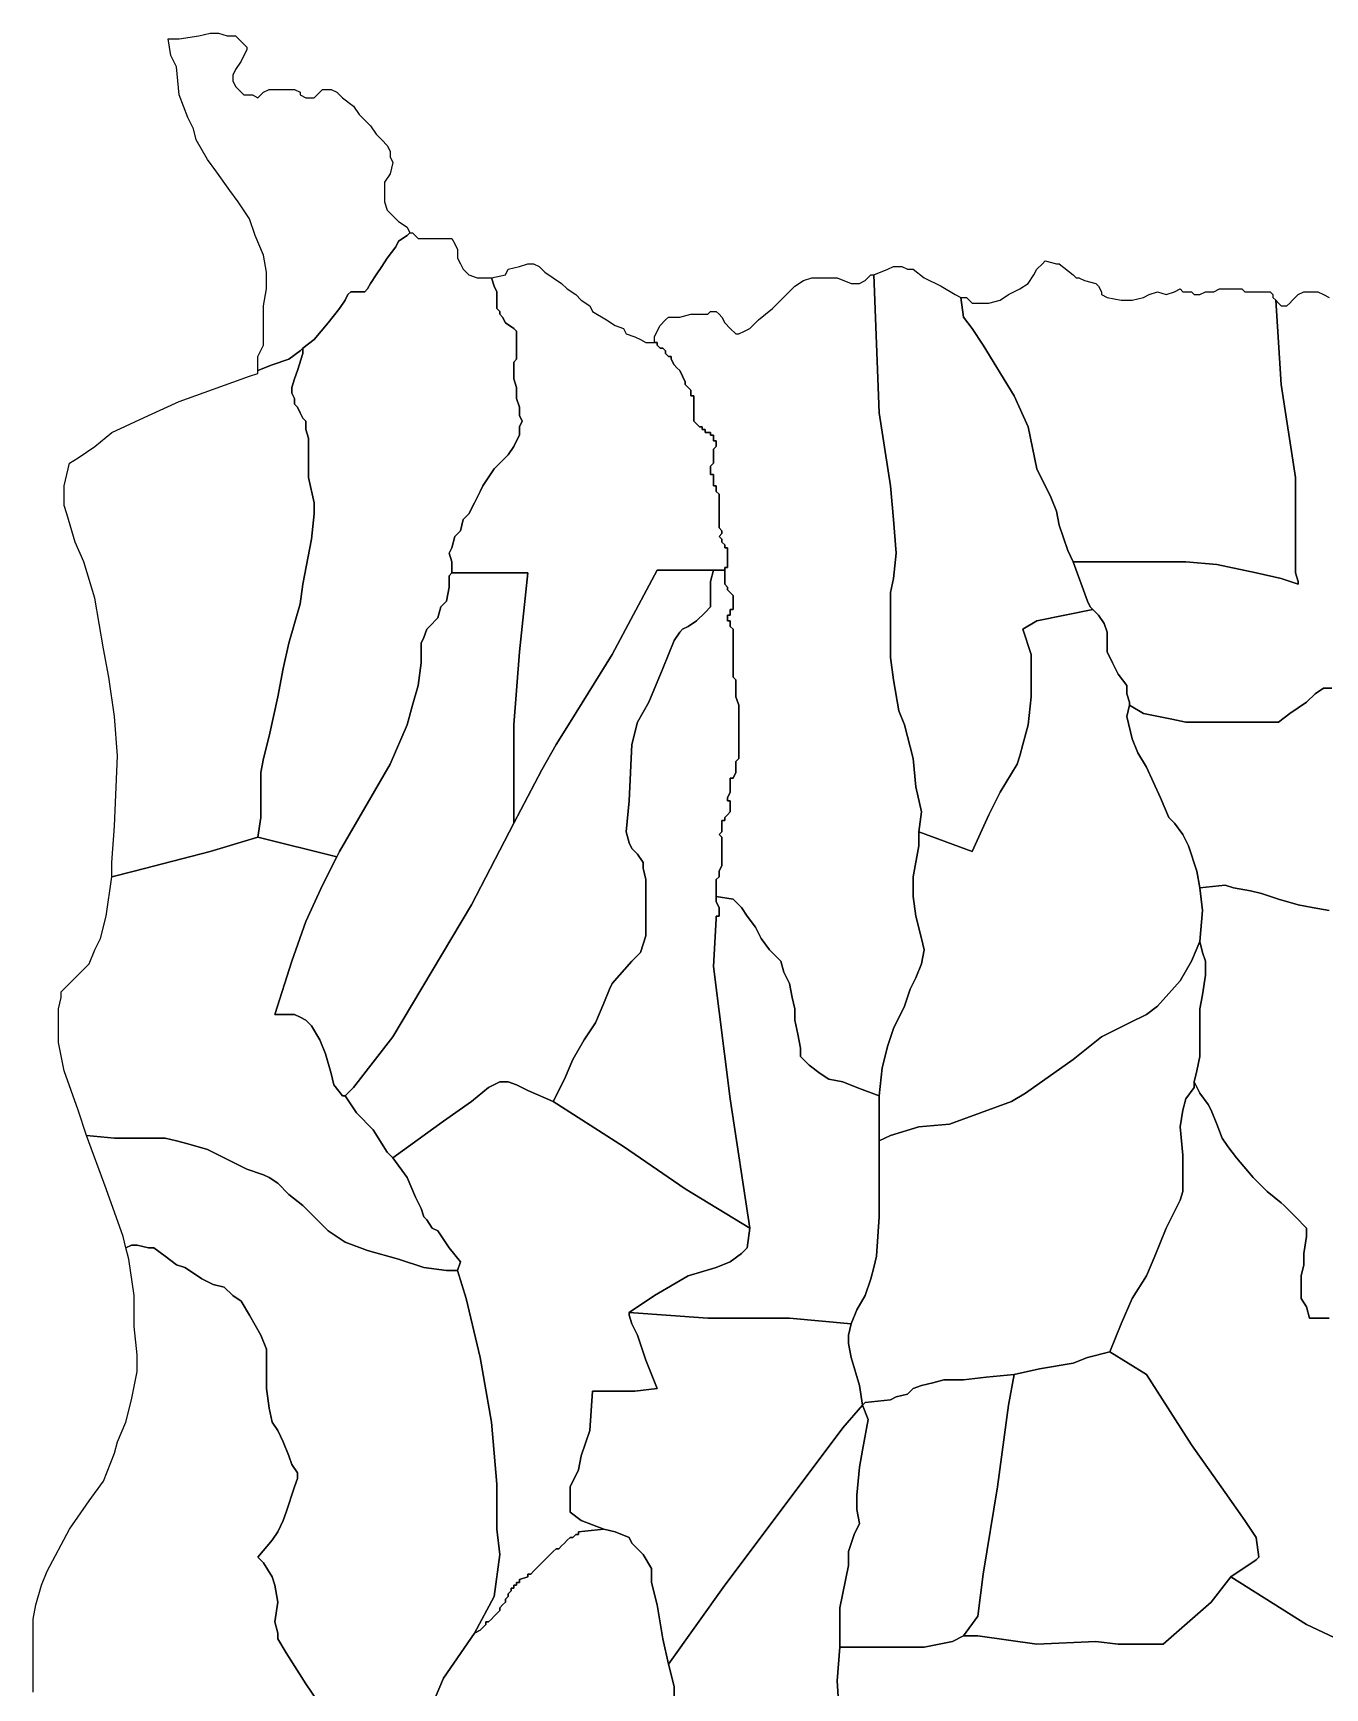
# Model space of a CAD drawing. Extents: x 44 to 244, y 26 to 170.
# Drawn here: x 107.28 to 146.18, y 120.26 to 170.09 of the extents above; entities that cross this region are included whole.
import ezdxf

# ---------------------------------------------------------------- set-up
doc = ezdxf.new("R2010")
doc.units = 0
doc.layers.add('BORO', color=7, linetype='CONTINUOUS')

msp = doc.modelspace()

# ---------------------------------------------------------------- linework, layer by layer
at = {"layer": 'BORO', "color": 2}
for points in [[(118.622695, 164.079008), (118.538025, 163.994334), (118.284018, 163.824983), (118.199348, 163.655633), (117.945337, 163.316934), (117.775997, 163.062909), (117.606657, 162.808885), (117.437316, 162.55486), (117.352646, 162.385513), (117.267976, 162.300835), (117.183306, 162.300835), (117.013965, 162.300835), (116.844625, 162.300835), (116.759955, 162.216162), (116.675288, 162.046814), (116.505948, 161.792789), (116.167267, 161.369414), (115.743916, 160.861364), (115.405235, 160.60734), (115.320565, 160.522666), (114.981888, 160.268641), (114.473867, 160.09929), (114.050516, 159.929943), (114.050516, 160.353315), (114.219856, 160.692017), (114.219856, 161.369414), (114.219856, 161.877463), (114.304526, 162.385513), (114.304526, 162.893562), (114.219856, 163.401611), (113.965845, 163.994334), (113.796505, 164.502384), (113.457824, 165.01043), (113.203817, 165.349132), (112.780466, 165.941855), (112.526456, 166.280553), (112.187775, 166.873276), (112.103105, 167.211978), (111.933764, 167.550677), (111.679754, 168.228073), (111.595087, 169.074821), (111.425747, 169.413523), (111.341076, 169.921573), (111.679754, 169.921573), (112.272445, 170.006246), (112.611126, 170.09092), (112.865136, 170.09092), (113.119147, 170.006246), (113.373154, 170.006246), (113.542494, 169.836895), (113.711835, 169.667548), (113.711835, 169.582871), (113.627165, 169.413523), (113.542494, 169.244172), (113.373154, 168.990148), (113.288487, 168.8208), (113.288487, 168.651449), (113.373154, 168.482098), (113.542494, 168.312751), (113.627165, 168.228073), (113.881175, 168.228073), (114.050516, 168.1434), (114.219856, 168.312751), (114.389196, 168.397424), (114.558537, 168.397424), (114.812547, 168.397424), (114.981888, 168.397424), (115.151225, 168.397424), (115.320565, 168.312751), (115.320565, 168.228073), (115.489905, 168.1434), (115.743916, 168.1434), (115.913256, 168.312751), (115.997927, 168.397424), (116.251937, 168.397424), (116.421277, 168.312751), (116.590618, 168.1434), (116.929295, 167.889375), (117.098636, 167.63535), (117.183306, 167.550677), (117.437316, 167.296652), (117.606657, 167.042627), (117.775997, 166.873276), (117.945337, 166.703929), (118.030008, 166.534578), (118.030008, 166.365227), (118.114678, 166.195879), (118.030008, 165.857181), (117.860667, 165.603156), (117.860667, 165.349132), (117.860667, 165.179781), (117.860667, 165.01043), (117.945337, 164.756409), (118.284018, 164.417707), (118.538025, 164.248359), (118.622695, 164.079008)], [(121.078128, 162.724211), (121.162798, 162.470186), (121.247468, 162.300835), (121.247468, 162.216162), (121.247468, 162.046814), (121.247468, 161.962137), (121.247468, 161.792789), (121.332138, 161.708112), (121.332138, 161.623438), (121.416808, 161.538765), (121.501479, 161.369414), (121.755489, 161.200063), (121.840156, 161.115389), (121.840156, 160.946042), (121.840156, 160.861364), (121.840156, 160.692017), (121.840156, 160.437992), (121.840156, 160.268641), (121.755489, 160.183968), (121.755489, 160.09929), (121.755489, 159.845266), (121.755489, 159.675918), (121.840156, 159.421893), (121.840156, 159.252543), (121.840156, 159.083195), (121.924826, 158.82917), (121.924826, 158.575146), (122.009496, 158.405795), (121.924826, 158.236447), (121.924826, 157.982423), (121.840156, 157.813072), (121.755489, 157.643721), (121.586149, 157.389696), (121.416808, 157.220348), (121.247468, 157.050998), (121.162798, 156.966324), (120.824117, 156.458274), (120.739447, 156.288923), (120.570106, 155.950225), (120.400766, 155.611527), (120.231426, 155.442176), (120.146755, 155.103477), (119.977419, 154.934126), (119.892748, 154.595428), (119.808078, 154.426077), (119.892748, 154.172056), (119.892748, 153.833354), (119.808078, 153.74868), (119.808078, 153.409982), (119.723408, 152.986606), (119.554068, 152.817259), (119.469397, 152.478557), (119.215387, 152.224532), (119.130717, 152.139858), (119.046046, 151.885833), (118.961376, 151.716482), (118.961376, 151.377784), (118.961376, 151.123759), (118.876706, 150.446363), (118.707366, 149.853639), (118.538025, 149.260913), (118.030008, 148.075467), (116.505948, 145.450546), (116.421277, 145.281198), (114.050516, 145.873922), (114.135186, 146.466645), (114.135186, 147.144045), (114.135186, 147.821442), (114.219856, 148.244818), (114.389196, 148.922214), (114.643207, 150.107664), (114.812547, 150.954412), (114.981888, 151.716482), (115.320565, 152.901932), (115.405235, 153.494655), (115.659246, 154.849453), (115.743916, 155.611527), (115.743916, 155.950225), (115.574576, 156.712299), (115.574576, 156.966324), (115.574576, 157.220349), (115.574576, 157.559047), (115.574576, 157.897745), (115.489905, 158.15177), (115.489905, 158.405795), (115.405235, 158.490468), (115.320565, 158.659819), (115.235895, 158.82917), (115.151225, 158.913844), (115.151225, 159.083195), (115.066554, 159.252543), (115.066554, 159.421894), (115.151225, 159.675918), (115.235895, 159.929943), (115.405235, 160.437992), (115.405235, 160.60734), (115.743916, 160.861364), (116.167267, 161.369414), (116.505948, 161.792789), (116.675288, 162.046814), (116.759955, 162.216162), (116.844625, 162.300835), (117.013965, 162.300835), (117.183306, 162.300835), (117.267976, 162.300835), (117.352646, 162.385513), (117.437316, 162.55486), (117.606657, 162.808885), (117.775997, 163.062909), (117.945337, 163.316934), (118.199348, 163.655633), (118.284018, 163.824984), (118.538025, 163.994334), (118.622695, 164.079008), (118.707366, 164.079008), (118.876706, 163.909657), (119.130717, 163.909657), (119.300057, 163.909657), (119.554068, 163.909657), (119.638738, 163.909657), (119.892748, 163.909657), (119.977419, 163.74031), (120.062089, 163.570959), (120.062089, 163.316934), (120.146755, 163.147587), (120.231426, 162.978236), (120.400766, 162.808885), (120.654777, 162.724211), (120.908787, 162.724211), (121.078128, 162.724211)], [(125.988988, 160.776691), (126.073658, 160.776691), (126.073658, 160.692017), (126.158329, 160.60734), (126.242999, 160.60734), (126.327669, 160.522666), (126.327669, 160.437992), (126.412339, 160.353315), (126.497009, 160.353315), (126.497009, 160.268641), (126.58168, 160.09929), (126.66635, 160.014617), (126.75102, 159.929943), (126.83569, 159.760592), (126.92036, 159.591244), (126.92036, 159.506567), (127.005027, 159.421893), (127.089697, 159.33722), (127.089697, 159.252543), (127.089697, 159.167869), (127.174367, 159.167869), (127.174367, 159.083195), (127.174367, 158.998518), (127.174367, 158.913844), (127.174367, 158.82917), (127.174367, 158.744493), (127.174367, 158.659819), (127.174367, 158.575146), (127.174367, 158.490468), (127.174367, 158.405795), (127.259038, 158.321121), (127.343708, 158.236447), (127.428378, 158.236447), (127.428378, 158.15177), (127.513048, 158.15177), (127.513048, 158.067096), (127.597718, 158.067096), (127.682389, 158.067096), (127.682389, 157.982423), (127.767059, 157.982423), (127.767059, 157.897745), (127.767059, 157.813072), (127.851729, 157.813072), (127.851729, 157.728398), (127.851729, 157.643721), (127.767059, 157.559047), (127.767059, 157.389696), (127.767059, 157.305022), (127.767059, 157.220348), (127.767059, 157.135671), (127.682389, 157.050998), (127.682389, 156.966324), (127.682389, 156.88165), (127.682389, 156.796973), (127.767059, 156.796973), (127.767059, 156.712299), (127.767059, 156.627625), (127.767059, 156.542948), (127.767059, 156.458274), (127.851729, 156.458274), (127.851729, 156.373601), (127.851729, 156.288923), (127.936399, 156.20425), (127.936399, 156.119576), (127.936399, 156.034899), (127.936399, 155.950225), (127.936399, 155.865551), (127.936399, 155.611527), (127.936399, 155.526853), (127.936399, 155.442176), (127.936399, 155.188151), (128.021069, 155.103477), (128.021069, 155.018803), (127.936399, 154.934126), (128.021069, 154.849453), (128.021069, 154.764779), (128.10574, 154.680102), (128.10574, 154.595428), (128.19041, 154.595428), (128.19041, 154.510754), (128.19041, 154.426077), (128.19041, 154.341403), (128.19041, 154.256729), (128.19041, 154.172056), (128.19041, 154.087378), (128.19041, 154.002705), (128.10574, 154.002705), (128.10574, 153.918031), (127.767059, 153.918031), (126.073658, 153.918031), (124.718939, 151.377784), (123.448889, 149.34559), (123.025539, 148.66819), (122.602188, 147.906116), (121.755489, 146.297297), (121.755489, 147.736768), (121.755489, 149.260913), (121.924826, 151.462461), (122.178837, 153.833354), (122.009496, 153.833354), (119.892748, 153.833354), (119.892748, 154.172056), (119.808078, 154.426077), (119.892748, 154.595428), (119.977419, 154.934126), (120.146755, 155.103477), (120.231426, 155.442176), (120.400766, 155.611527), (120.570106, 155.950225), (120.739447, 156.288923), (120.824117, 156.458274), (121.162798, 156.966324), (121.247468, 157.050998), (121.416808, 157.220348), (121.586149, 157.389696), (121.755489, 157.643721), (121.840156, 157.813072), (121.924826, 157.982423), (121.924826, 158.236447), (122.009496, 158.405795), (121.924826, 158.575146), (121.924826, 158.82917), (121.840156, 159.083195), (121.840156, 159.252543), (121.840156, 159.421893), (121.755489, 159.675918), (121.755489, 159.845266), (121.755489, 160.09929), (121.755489, 160.183968), (121.840156, 160.268641), (121.840156, 160.437992), (121.840156, 160.692017), (121.840156, 160.861364), (121.840156, 160.946042), (121.840156, 161.115389), (121.755489, 161.200063), (121.501479, 161.369414), (121.416808, 161.538765), (121.332138, 161.623438), (121.332138, 161.708112), (121.247468, 161.792789), (121.247468, 161.962137), (121.247468, 162.046814), (121.247468, 162.216162), (121.247468, 162.300835), (121.162798, 162.470186), (121.078128, 162.724211), (121.501479, 162.808885), (121.586149, 162.978236), (121.924826, 163.062909), (122.178837, 163.147587), (122.348177, 163.147587), (122.517517, 163.062909), (122.686858, 162.893562), (122.940868, 162.724211), (123.194879, 162.55486), (123.364219, 162.385513), (123.618226, 162.216162), (123.787567, 162.046814), (124.041577, 161.877463), (124.126248, 161.708112), (124.549598, 161.454088), (124.803609, 161.28474), (125.05762, 161.200063), (125.14229, 161.030715), (125.396297, 160.946042), (125.565637, 160.861364), (125.734978, 160.776691), (125.819648, 160.776691), (125.988988, 160.776691)], [(135.218022, 162.131488), (135.302692, 161.538765), (135.556699, 161.200063), (135.89538, 160.692017), (136.826752, 159.167869), (137.250099, 158.236447), (137.50411, 156.966324), (137.927461, 156.119576), (138.096801, 155.6962), (138.181472, 155.272828), (138.435482, 154.510754), (138.604823, 154.172056), (139.02817, 152.986606), (139.11284, 152.817259), (139.19751, 152.732581), (137.50411, 152.393883), (137.080763, 152.139858), (137.33477, 151.377784), (137.33477, 151.208437), (137.33477, 150.107664), (137.250099, 149.260913), (137.080763, 148.66819), (136.996092, 148.329491), (136.911422, 148.075467), (136.403401, 147.228719), (136.06472, 146.551318), (135.556699, 145.450546), (133.947969, 146.043273), (134.032639, 146.635996), (133.863299, 147.39807), (133.778629, 148.244818), (133.524621, 149.260913), (133.355281, 149.684288), (133.185941, 150.61571), (133.10127, 151.29311), (133.10127, 152.055184), (133.10127, 152.732581), (133.10127, 153.240631), (133.185941, 153.664006), (133.270611, 154.426077), (133.185941, 155.442176), (133.10127, 156.458274), (132.76259, 158.659819), (132.593249, 162.808885), (133.0166, 162.978236), (133.185941, 163.062909), (133.439951, 163.062909), (133.609292, 162.978236), (133.778629, 162.978236), (134.117309, 162.724211), (134.62533, 162.470186), (135.048681, 162.216162), (135.218022, 162.131488)], [(144.701062, 162.046814), (144.870403, 159.506567), (145.293754, 156.712299), (145.293754, 155.442176), (145.293754, 153.833354), (145.378424, 153.579329), (145.378424, 153.494655), (144.870403, 153.664006), (144.108371, 153.833354), (142.922992, 154.087378), (141.991623, 154.172056), (141.060251, 154.172056), (139.705532, 154.172056), (138.604823, 154.172056), (138.435482, 154.510754), (138.181472, 155.272828), (138.096801, 155.6962), (137.927461, 156.119576), (137.50411, 156.966324), (137.250099, 158.236447), (136.826752, 159.167869), (135.89538, 160.692017), (135.556699, 161.200063), (135.302692, 161.538765), (135.218022, 162.131488), (135.387362, 162.131488), (135.556699, 161.962137), (135.81071, 161.962137), (136.06472, 161.962137), (136.403401, 162.046814), (136.657412, 162.216162), (136.996092, 162.385513), (137.250099, 162.55486), (137.41944, 162.808885), (137.50411, 162.978236), (137.67345, 163.147587), (137.758121, 163.23226), (138.096801, 163.147587), (138.181472, 163.147587), (138.604823, 162.808885), (138.689493, 162.724211), (138.774163, 162.724211), (138.9435, 162.639537), (139.282181, 162.55486), (139.366851, 162.470186), (139.451521, 162.300835), (139.451521, 162.216162), (139.620861, 162.131488), (140.044212, 162.046814), (140.382893, 162.046814), (140.72157, 162.131488), (140.890911, 162.216162), (141.144921, 162.300835), (141.398932, 162.216162), (141.652942, 162.300835), (141.822283, 162.385513), (141.906953, 162.300835), (142.076293, 162.300835), (142.160964, 162.300835), (142.245634, 162.216162), (142.330301, 162.216162), (142.414971, 162.216162), (142.584311, 162.300835), (142.753651, 162.300835), (142.838322, 162.300835), (143.007662, 162.385513), (143.177002, 162.385513), (143.261673, 162.385513), (143.346343, 162.385513), (143.515683, 162.385513), (143.685024, 162.385513), (143.769694, 162.300835), (143.939034, 162.300835), (144.023701, 162.300835), (144.193041, 162.300835), (144.277711, 162.300835), (144.531722, 162.300835), (144.616392, 162.216162), (144.616392, 162.131488), (144.701062, 162.046814)], [(133.947969, 146.043273), (133.947969, 145.619897), (133.778629, 144.688475), (133.778629, 144.095749), (133.863299, 143.503026), (134.032639, 142.825629), (134.117309, 142.486927), (134.032639, 142.063555), (133.863299, 141.640179), (133.693962, 141.301481), (133.524621, 140.793431), (133.185941, 140.116034), (133.0166, 139.607985), (132.84726, 138.930585), (132.76259, 138.083837), (132.085228, 138.337862), (131.661881, 138.507212), (131.23853, 138.591886), (130.984519, 138.761237), (130.645838, 139.015262), (130.391828, 139.269287), (130.391828, 139.523311), (130.307161, 139.946683), (130.222491, 140.370059), (130.222491, 140.708757), (130.137821, 141.047456), (130.053151, 141.470832), (129.88381, 141.80953), (129.79914, 142.148228), (129.460459, 142.486927), (129.206449, 142.825629), (129.037108, 143.164327), (128.783098, 143.503026), (128.613761, 143.75705), (128.35975, 144.011075), (127.851729, 144.095749), (127.851729, 144.2651), (127.851729, 144.349773), (127.851729, 144.434451), (127.851729, 144.519124), (127.851729, 144.603798), (127.936399, 144.688475), (127.936399, 144.773149), (127.936399, 144.857823), (128.021069, 145.027174), (128.021069, 145.111847), (128.021069, 145.196521), (128.021069, 145.365872), (128.021069, 145.450546), (128.021069, 145.704571), (128.021069, 145.873922), (127.936399, 145.958595), (128.021069, 146.043273), (128.021069, 146.127946), (128.021069, 146.21262), (128.021069, 146.297297), (128.021069, 146.381971), (128.10574, 146.381971), (128.10574, 146.466645), (128.19041, 146.551318), (128.27508, 146.635996), (128.27508, 146.720669), (128.27508, 146.805343), (128.27508, 146.974694), (128.19041, 146.974694), (128.19041, 147.059368), (128.27508, 147.228719), (128.27508, 147.313392), (128.27508, 147.39807), (128.27508, 147.482743), (128.27508, 147.567417), (128.27508, 147.652094), (128.35975, 147.652094), (128.44442, 147.821442), (128.44442, 147.906116), (128.44442, 147.990793), (128.44442, 148.16014), (128.529091, 148.244818), (128.529091, 148.329491), (128.529091, 148.414165), (128.529091, 148.583516), (128.529091, 148.66819), (128.529091, 148.837541), (128.529091, 148.922214), (128.529091, 149.006892), (128.529091, 149.176239), (128.529091, 149.260913), (128.529091, 149.430264), (128.529091, 149.514937), (128.529091, 149.684288), (128.529091, 149.853639), (128.44442, 150.107664), (128.44442, 150.192338), (128.44442, 150.531036), (128.44442, 150.61571), (128.35975, 150.700387), (128.35975, 150.869735), (128.35975, 151.29311), (128.35975, 151.377784), (128.35975, 151.716482), (128.35975, 151.885833), (128.35975, 152.055184), (128.35975, 152.139858), (128.27508, 152.224532), (128.27508, 152.309209), (128.27508, 152.393883), (128.19041, 152.393883), (128.19041, 152.478557), (128.19041, 152.563234), (128.27508, 152.563234), (128.27508, 152.647908), (128.27508, 152.732581), (128.35975, 152.732581), (128.35975, 152.817259), (128.35975, 152.901932), (128.35975, 152.986606), (128.35975, 153.07128), (128.35975, 153.155957), (128.27508, 153.240631), (128.19041, 153.325304), (128.19041, 153.409982), (128.10574, 153.494655), (128.10574, 153.579329), (128.10574, 153.664006), (128.10574, 153.74868), (128.10574, 153.833354), (128.10574, 153.918031), (128.10574, 154.002705), (128.19041, 154.002705), (128.19041, 154.087378), (128.19041, 154.172056), (128.19041, 154.256729), (128.19041, 154.341403), (128.19041, 154.426077), (128.19041, 154.510754), (128.19041, 154.595428), (128.10574, 154.595428), (128.10574, 154.680102), (128.021069, 154.764779), (128.021069, 154.849453), (127.936399, 154.934126), (128.021069, 155.018804), (128.021069, 155.103477), (127.936399, 155.188151), (127.936399, 155.442176), (127.936399, 155.526853), (127.936399, 155.611527), (127.936399, 155.865551), (127.936399, 155.950225), (127.936399, 156.034899), (127.936399, 156.119576), (127.936399, 156.20425), (127.851729, 156.288923), (127.851729, 156.373601), (127.851729, 156.458274), (127.767059, 156.458274), (127.767059, 156.542948), (127.767059, 156.627625), (127.767059, 156.712299), (127.767059, 156.796973), (127.682389, 156.796973), (127.682389, 156.88165), (127.682389, 156.966324), (127.682389, 157.050998), (127.767059, 157.135671), (127.767059, 157.220349), (127.767059, 157.305022), (127.767059, 157.389696), (127.767059, 157.559047), (127.851729, 157.643721), (127.851729, 157.728398), (127.851729, 157.813072), (127.767059, 157.813072), (127.767059, 157.897745), (127.767059, 157.982423), (127.682389, 157.982423), (127.682389, 158.067096), (127.597718, 158.067096), (127.513048, 158.067096), (127.513048, 158.15177), (127.428378, 158.15177), (127.428378, 158.236447), (127.343708, 158.236447), (127.259038, 158.321121), (127.174367, 158.405795), (127.174367, 158.490468), (127.174367, 158.575146), (127.174367, 158.659819), (127.174367, 158.744493), (127.174367, 158.82917), (127.174367, 158.913844), (127.174367, 158.998518), (127.174367, 159.083195), (127.174367, 159.167869), (127.089697, 159.167869), (127.089697, 159.252543), (127.089697, 159.33722), (127.005027, 159.421894), (126.92036, 159.506567), (126.92036, 159.591244), (126.83569, 159.760592), (126.75102, 159.929943), (126.66635, 160.014617), (126.58168, 160.09929), (126.497009, 160.268641), (126.497009, 160.353315), (126.412339, 160.353315), (126.327669, 160.437992), (126.327669, 160.522666), (126.242999, 160.60734), (126.158329, 160.60734), (126.073658, 160.692017), (126.073658, 160.776691), (125.988988, 160.776691), (125.988988, 160.946042), (126.073658, 161.115389), (126.158329, 161.28474), (126.327669, 161.454088), (126.412339, 161.538765), (126.75102, 161.538765), (127.089697, 161.623439), (127.343708, 161.623439), (127.597718, 161.623439), (127.682389, 161.708112), (127.851729, 161.708112), (127.936399, 161.623439), (128.021069, 161.538765), (128.10574, 161.369414), (128.27508, 161.200063), (128.44442, 161.030715), (128.529091, 161.030715), (128.698427, 161.115389), (128.867768, 161.200063), (129.121778, 161.454088), (129.545129, 161.792789), (130.222491, 162.470186), (130.476498, 162.639537), (130.730509, 162.724211), (130.984519, 162.724211), (131.15386, 162.724211), (131.3232, 162.724211), (131.49254, 162.724211), (131.915891, 162.55486), (132.000562, 162.55486), (132.169898, 162.55486), (132.339239, 162.639537), (132.508579, 162.808885), (132.593249, 162.808885), (132.76259, 158.659819), (133.101271, 156.458274), (133.185941, 155.442176), (133.270611, 154.426077), (133.185941, 153.664006), (133.101271, 153.240631), (133.101271, 152.732581), (133.101271, 152.055184), (133.101271, 151.29311), (133.185941, 150.61571), (133.355281, 149.684288), (133.524621, 149.260913), (133.778629, 148.244818), (133.863299, 147.39807), (134.032639, 146.635996), (133.947969, 146.043273)], [(146.394463, 150.361689), (146.140452, 150.361689), (145.886442, 150.192338), (145.632435, 149.938313), (145.378424, 149.768962), (145.124413, 149.599615), (144.785733, 149.34559), (144.362382, 149.34559), (143.854364, 149.34559), (143.261673, 149.34559), (142.499641, 149.34559), (141.991623, 149.34559), (141.568272, 149.430264), (140.72157, 149.599615), (140.298223, 149.853639), (140.298223, 149.938313), (140.213553, 150.192338), (140.213553, 150.446363), (139.959542, 150.785061), (139.790202, 151.123759), (139.620861, 151.462461), (139.620861, 151.80116), (139.620861, 152.055184), (139.536191, 152.309209), (139.366851, 152.563234), (139.19751, 152.732581), (139.11284, 152.817258), (139.02817, 152.986606), (138.604823, 154.172056), (139.705532, 154.172056), (141.060251, 154.172056), (141.991623, 154.172056), (142.922992, 154.087378), (144.108371, 153.833354), (144.870403, 153.664006), (145.378424, 153.494655), (145.378424, 153.579329), (145.293754, 153.833354), (145.293754, 155.442176), (145.293754, 156.712299), (144.870403, 159.506567), (144.701062, 162.046814), (144.785733, 161.962137), (144.870403, 161.877463), (145.039743, 161.877463), (145.124413, 161.962137), (145.209084, 162.046814), (145.378424, 162.216162), (145.547764, 162.300835), (145.632435, 162.300835), (145.801771, 162.300835), (145.971112, 162.300835), (146.140452, 162.216162), (146.309793, 162.131488)], [(114.050516, 145.873922), (112.611126, 145.450546), (110.325034, 144.857823), (109.647676, 144.688475), (109.647676, 145.111847), (109.732346, 146.21262), (109.817016, 148.329491), (109.732346, 149.514937), (109.563006, 150.700387), (109.393665, 151.547135), (109.139655, 153.07128), (108.800974, 154.172056), (108.546963, 154.764779), (108.292953, 155.611527), (108.208283, 155.865551), (108.208283, 156.458274), (108.292953, 156.796973), (108.377623, 157.135671), (108.631634, 157.305022), (109.139655, 157.643721), (109.647676, 158.067096), (110.748385, 158.575146), (111.679754, 158.998518), (113.796505, 159.760592), (114.050516, 159.845266), (114.050516, 159.929943), (114.473867, 160.09929), (114.981888, 160.268641), (115.320565, 160.522666), (115.405235, 160.60734), (115.405235, 160.437992), (115.235895, 159.929943), (115.151225, 159.675918), (115.066554, 159.421893), (115.066554, 159.252543), (115.151225, 159.083195), (115.151225, 158.913844), (115.235895, 158.82917), (115.320565, 158.659819), (115.405235, 158.490468), (115.489905, 158.405795), (115.489905, 158.15177), (115.574576, 157.897745), (115.574576, 157.559047), (115.574576, 157.220348), (115.574576, 156.966324), (115.574576, 156.712299), (115.743916, 155.950225), (115.743916, 155.611527), (115.659246, 154.849453), (115.405235, 153.494655), (115.320565, 152.901932), (114.981888, 151.716482), (114.812547, 150.954412), (114.643207, 150.107664), (114.389196, 148.922214), (114.219856, 148.244818), (114.135186, 147.821442), (114.135186, 147.144045), (114.135186, 146.466645), (114.050516, 145.873922)], [(121.755489, 146.297297), (120.485436, 143.841724), (118.114678, 139.86201), (116.929295, 138.337862), (116.675288, 138.083837), (116.590618, 138.083837), (116.336607, 138.422539), (116.251937, 138.761237), (116.082597, 139.35396), (115.913256, 139.777336), (115.659246, 140.200708), (115.489905, 140.370059), (115.320565, 140.454733), (115.151225, 140.539407), (114.558537, 140.539407), (115.066554, 142.148228), (115.489905, 143.333678), (115.997926, 144.434451), (116.421277, 145.281198), (116.505948, 145.450546), (118.030008, 148.075467), (118.538025, 149.260913), (118.707366, 149.853639), (118.876706, 150.446363), (118.961376, 151.123759), (118.961376, 151.377784), (118.961376, 151.716482), (119.046046, 151.885833), (119.130717, 152.139858), (119.215387, 152.224532), (119.469397, 152.478557), (119.554068, 152.817259), (119.723408, 152.986606), (119.808078, 153.409982), (119.808078, 153.74868), (119.892748, 153.833354), (122.009496, 153.833354), (122.178837, 153.833354), (121.924826, 151.462461), (121.755489, 149.260913), (121.755489, 147.736768), (121.755489, 146.297297)], [(127.767059, 153.918031), (127.682389, 153.579329), (127.682389, 153.325304), (127.682389, 153.07128), (127.682389, 152.901932), (127.682389, 152.817258), (127.513048, 152.647908), (127.259038, 152.393883), (127.005027, 152.224532), (126.83569, 152.139858), (126.75102, 152.055184), (126.58168, 151.80116), (126.242999, 150.954412), (125.819648, 149.938313), (125.480967, 149.34559), (125.311627, 148.66819), (125.22696, 146.974694), (125.14229, 146.043273), (125.22696, 145.704571), (125.311627, 145.535223), (125.480967, 145.365872), (125.650307, 145.111847), (125.650307, 144.9425), (125.734978, 144.603798), (125.734978, 143.841724), (125.734978, 142.910302), (125.650307, 142.656278), (125.565637, 142.402253), (125.311627, 142.148228), (124.718939, 141.470832), (124.634269, 141.301481), (124.464928, 140.878108), (124.210918, 140.285382), (123.872237, 139.777336), (123.533556, 139.184609), (123.279549, 138.591886), (122.940868, 137.914489), (122.178837, 138.253188), (121.840156, 138.422539), (121.586149, 138.507212), (121.332138, 138.507212), (120.993457, 138.337861), (120.485436, 137.914489), (119.638738, 137.321763), (118.114678, 136.22099), (117.945337, 136.390341), (117.521986, 137.067742), (117.013965, 137.575787), (116.675288, 138.083837), (116.929295, 138.337861), (118.114678, 139.86201), (120.485436, 143.841724), (121.755489, 146.297297), (122.602188, 147.906116), (123.025539, 148.66819), (123.448889, 149.34559), (124.718939, 151.377784), (126.073658, 153.918031), (127.767059, 153.918031)], [(128.10574, 153.918031), (128.10574, 153.833354), (128.10574, 153.74868), (128.10574, 153.664006), (128.10574, 153.579329), (128.10574, 153.494655), (128.19041, 153.409982), (128.19041, 153.325304), (128.27508, 153.240631), (128.35975, 153.155957), (128.35975, 153.07128), (128.35975, 152.986606), (128.35975, 152.901932), (128.35975, 152.817258), (128.35975, 152.732581), (128.27508, 152.732581), (128.27508, 152.647908), (128.27508, 152.563234), (128.19041, 152.563234), (128.19041, 152.478557), (128.19041, 152.393883), (128.27508, 152.393883), (128.27508, 152.309209), (128.27508, 152.224532), (128.35975, 152.139858), (128.35975, 152.055184), (128.35975, 151.885833), (128.35975, 151.716482), (128.35975, 151.377784), (128.35975, 151.29311), (128.35975, 150.869735), (128.35975, 150.700387), (128.44442, 150.61571), (128.44442, 150.531036), (128.44442, 150.192338), (128.44442, 150.107664), (128.529091, 149.853639), (128.529091, 149.684288), (128.529091, 149.514937), (128.529091, 149.430264), (128.529091, 149.260913), (128.529091, 149.176239), (128.529091, 149.006892), (128.529091, 148.922214), (128.529091, 148.837541), (128.529091, 148.66819), (128.529091, 148.583516), (128.529091, 148.414165), (128.529091, 148.329491), (128.529091, 148.244818), (128.44442, 148.16014), (128.44442, 147.990793), (128.44442, 147.906116), (128.44442, 147.821442), (128.35975, 147.652094), (128.27508, 147.652094), (128.27508, 147.567417), (128.27508, 147.482743), (128.27508, 147.39807), (128.27508, 147.313392), (128.27508, 147.228719), (128.19041, 147.059368), (128.19041, 146.974694), (128.27508, 146.974694), (128.27508, 146.805343), (128.27508, 146.720669), (128.27508, 146.635996), (128.19041, 146.551318), (128.10574, 146.466645), (128.10574, 146.381971), (128.021069, 146.381971), (128.021069, 146.297297), (128.021069, 146.21262), (128.021069, 146.127946), (128.021069, 146.043273), (127.936399, 145.958595), (128.021069, 145.873922), (128.021069, 145.704571), (128.021069, 145.450546), (128.021069, 145.365872), (128.021069, 145.196521), (128.021069, 145.111847), (128.021069, 145.027174), (127.936399, 144.857823), (127.936399, 144.773149), (127.936399, 144.688475), (127.851729, 144.603798), (127.851729, 144.519124), (127.851729, 144.434451), (127.851729, 144.349773), (127.851729, 144.2651), (127.851729, 144.095749), (127.851729, 143.926401), (127.936399, 143.75705), (127.936399, 143.672377), (127.936399, 143.587703), (127.936399, 143.503026), (127.851729, 143.503026), (127.851729, 143.418352), (127.767059, 141.978881), (128.27508, 137.999163), (128.867768, 134.104122), (126.92036, 135.289569), (125.05762, 136.559692), (122.940868, 137.914489), (123.279549, 138.591886), (123.533556, 139.184609), (123.872237, 139.777336), (124.210918, 140.285382), (124.464928, 140.878108), (124.634269, 141.301481), (124.718939, 141.470832), (125.311627, 142.148228), (125.565637, 142.402253), (125.650308, 142.656278), (125.734978, 142.910302), (125.734978, 143.841724), (125.734978, 144.603798), (125.650308, 144.9425), (125.650308, 145.111847), (125.480967, 145.365872), (125.311627, 145.535223), (125.22696, 145.704571), (125.14229, 146.043273), (125.22696, 146.974694), (125.311627, 148.66819), (125.480967, 149.34559), (125.819648, 149.938313), (126.242999, 150.954412), (126.58168, 151.80116), (126.75102, 152.055184), (126.83569, 152.139858), (127.005027, 152.224532), (127.259038, 152.393883), (127.513048, 152.647908), (127.682389, 152.817258), (127.682389, 152.901932), (127.682389, 153.07128), (127.682389, 153.325304), (127.682389, 153.579329), (127.767059, 153.918031), (128.10574, 153.918031)], [(140.298223, 149.853639), (140.213553, 149.514937), (140.382893, 148.837541), (140.552233, 148.414165), (140.806241, 147.990793), (141.229592, 147.059368), (141.483602, 146.466645), (141.652942, 146.297297), (141.906953, 145.958595), (142.076293, 145.619897), (142.330301, 144.857823), (142.414971, 144.349773), (142.499641, 143.672377), (142.414971, 142.740951), (142.160964, 142.148228), (141.822283, 141.555505), (141.144921, 140.793431), (140.806241, 140.539406), (140.298223, 140.285382), (139.451521, 139.86201), (138.604823, 139.184609), (137.165429, 138.168514), (136.742082, 137.914489), (134.879341, 137.237089), (133.947969, 137.152415), (133.101271, 136.898391), (132.76259, 136.72904), (132.76259, 137.660465), (132.76259, 138.083837), (132.84726, 138.930585), (133.0166, 139.607985), (133.185941, 140.116034), (133.524621, 140.793431), (133.693962, 141.301481), (133.863299, 141.640179), (134.032639, 142.063555), (134.117309, 142.486927), (134.032639, 142.825629), (133.863299, 143.503026), (133.778629, 144.095749), (133.778629, 144.688475), (133.947969, 145.619897), (133.947969, 146.043273), (135.556699, 145.450546), (136.06472, 146.551318), (136.403401, 147.228719), (136.911422, 148.075467), (136.996092, 148.329491), (137.080763, 148.66819), (137.250099, 149.260913), (137.33477, 150.107664), (137.33477, 151.208437), (137.33477, 151.377784), (137.080763, 152.139858), (137.50411, 152.393883), (139.19751, 152.732581), (139.366851, 152.563234), (139.536191, 152.309209), (139.620861, 152.055184), (139.620861, 151.80116), (139.620861, 151.462461), (139.790202, 151.123759), (139.959542, 150.785061), (140.213553, 150.446363), (140.213553, 150.192338), (140.298223, 149.938313), (140.298223, 149.853639)], [(146.309793, 143.672377), (145.801771, 143.75705), (145.378424, 143.841724), (144.785733, 144.011075), (144.277711, 144.180426), (143.939034, 144.2651), (143.431013, 144.349773), (143.177002, 144.434451), (142.414971, 144.349773), (142.330301, 144.857823), (142.076293, 145.619897), (141.906953, 145.958595), (141.652942, 146.297297), (141.483602, 146.466645), (141.229592, 147.059368), (140.806241, 147.990793), (140.552233, 148.414165), (140.382893, 148.837541), (140.213553, 149.514937), (140.298223, 149.853639), (140.72157, 149.599615), (141.568272, 149.430264), (141.991623, 149.34559), (142.499641, 149.34559), (143.261673, 149.34559), (143.854364, 149.34559), (144.362382, 149.34559), (144.785733, 149.34559), (145.124413, 149.599615), (145.378424, 149.768962), (145.632435, 149.938313), (145.886442, 150.192338), (146.140452, 150.361689), (146.394463, 150.361689)], [(116.421277, 145.281198), (115.997927, 144.434451), (115.489905, 143.333678), (115.066554, 142.148228), (114.558537, 140.539406), (115.151225, 140.539406), (115.320565, 140.454733), (115.489905, 140.370059), (115.659246, 140.200708), (115.913256, 139.777336), (116.082597, 139.35396), (116.251937, 138.761237), (116.336607, 138.422539), (116.590618, 138.083837), (116.675288, 138.083837), (117.013965, 137.575787), (117.521986, 137.067742), (117.945337, 136.390341), (118.114678, 136.22099), (118.538025, 135.628267), (118.792036, 135.035544), (118.961376, 134.696846), (119.046046, 134.442821), (119.130717, 134.358147), (119.300057, 134.104122), (119.469397, 134.019445), (119.808078, 133.511396), (120.146755, 133.088024), (120.062089, 132.833999), (119.723408, 132.833999), (119.046046, 132.918673), (118.284018, 133.172697), (117.352646, 133.426722), (116.675288, 133.680747), (116.167267, 134.019445), (115.828586, 134.358147), (115.405235, 134.781519), (114.981888, 135.120218), (114.643207, 135.45892), (114.389196, 135.628267), (114.219856, 135.712944), (113.711835, 135.882292), (113.034477, 136.22099), (112.526456, 136.475015), (111.933764, 136.644366), (111.595087, 136.72904), (111.256406, 136.813717), (110.748385, 136.813717), (109.732346, 136.813717), (108.885644, 136.898391), (108.631634, 137.660465), (108.208283, 138.845911), (108.038946, 139.692659), (108.038946, 140.031357), (108.038946, 140.200708), (108.038946, 140.708757), (108.123616, 141.047456), (108.123616, 141.216807), (108.292953, 141.386154), (108.970314, 142.063555), (109.139655, 142.486927), (109.308995, 142.825629), (109.478336, 143.503026), (109.647676, 144.688475), (110.325034, 144.857823), (112.611126, 145.450546), (114.050516, 145.873922), (116.421277, 145.281198)], [(132.76259, 138.083837), (132.76259, 137.660465), (132.76259, 136.72904), (132.76259, 134.442821), (132.67792, 133.257371), (132.593249, 132.918673), (132.508579, 132.579974), (132.339239, 132.071925), (132.085228, 131.648553), (131.915891, 131.225177), (130.053151, 131.394528), (127.597718, 131.394528), (125.22696, 131.563876), (125.988988, 132.071925), (127.005027, 132.664648), (127.851729, 132.918673), (128.27508, 133.088024), (128.613761, 133.342048), (128.783098, 133.511396), (128.867768, 134.104122), (128.27508, 137.999163), (127.767059, 141.978881), (127.851729, 143.418352), (127.851729, 143.503026), (127.936399, 143.503026), (127.936399, 143.587703), (127.936399, 143.672377), (127.936399, 143.75705), (127.851729, 143.926401), (127.851729, 144.095749), (128.35975, 144.011075), (128.613761, 143.75705), (128.783098, 143.503026), (129.037108, 143.164327), (129.206449, 142.825629), (129.460459, 142.486927), (129.79914, 142.148228), (129.88381, 141.80953), (130.053151, 141.470832), (130.137821, 141.047456), (130.222491, 140.708757), (130.222491, 140.370059), (130.307161, 139.946683), (130.391828, 139.523311), (130.391828, 139.269287), (130.645838, 139.015262), (130.984519, 138.761237), (131.23853, 138.591886), (131.661881, 138.507212), (132.085228, 138.337862), (132.76259, 138.083837)], [(146.309793, 131.394528), (145.717101, 131.394528), (145.632435, 131.733227), (145.463094, 131.987251), (145.463094, 132.241276), (145.463094, 132.495301), (145.463094, 132.664648), (145.547764, 133.00335), (145.547764, 133.342048), (145.632435, 133.850098), (145.632435, 134.104122), (145.293754, 134.442821), (144.955073, 134.781519), (144.870403, 134.866193), (144.447052, 135.204895), (144.023701, 135.628267), (143.515683, 136.22099), (143.261673, 136.559692), (143.092332, 136.813717), (142.922992, 137.237089), (142.753651, 137.660465), (142.668981, 137.829812), (142.414971, 138.168514), (142.245634, 138.507212), (142.330301, 138.845911), (142.414971, 139.269287), (142.414971, 139.777336), (142.414971, 140.370059), (142.414971, 140.708757), (142.499641, 141.13213), (142.584311, 141.724856), (142.584311, 142.148228), (142.499641, 142.402253), (142.414971, 142.740951), (142.499641, 143.672377), (142.414971, 144.349773), (143.177002, 144.434451), (143.431013, 144.349773), (143.939034, 144.2651), (144.277711, 144.180426), (144.785733, 144.011075), (145.378424, 143.841724), (145.801771, 143.75705), (146.309793, 143.672377)], [(142.245634, 138.507212), (142.245634, 138.337862), (141.991623, 137.999163), (141.906953, 137.660465), (141.822283, 137.152415), (141.906953, 136.305667), (141.906953, 135.628267), (141.906953, 135.204895), (141.822283, 134.95087), (141.398932, 134.104122), (141.060251, 133.257371), (140.806241, 132.664648), (140.382893, 131.987251), (140.044212, 131.225177), (139.705532, 130.378429), (139.02817, 130.209078), (138.604823, 130.039731), (137.58878, 129.87038), (136.826752, 129.701029), (135.98005, 129.616355), (135.302692, 129.531681), (134.710001, 129.531681), (134.37132, 129.447004), (134.032639, 129.362331), (133.778629, 129.277657), (133.609292, 129.108306), (133.270611, 129.023632), (133.101271, 128.938958), (132.339239, 128.854281), (132.254569, 128.769607), (132.169898, 129.362331), (131.915891, 130.209078), (131.831221, 130.632454), (131.831221, 130.886479), (131.915891, 131.225177), (132.085228, 131.648553), (132.339239, 132.071925), (132.508579, 132.579974), (132.593249, 132.918673), (132.67792, 133.257371), (132.76259, 134.442821), (132.76259, 136.72904), (133.101271, 136.898391), (133.947969, 137.152415), (134.879341, 137.237089), (136.742082, 137.914489), (137.165429, 138.168514), (138.604823, 139.184609), (139.451521, 139.86201), (140.298223, 140.285382), (140.806241, 140.539406), (141.144921, 140.793431), (141.822283, 141.555505), (142.160964, 142.148228), (142.414971, 142.740951), (142.499641, 142.402253), (142.584311, 142.148228), (142.584311, 141.724856), (142.499641, 141.13213), (142.414971, 140.708757), (142.414971, 140.370059), (142.414971, 139.777336), (142.414971, 139.269287), (142.330301, 138.845911), (142.245634, 138.507212)], [(122.940868, 137.914489), (125.05762, 136.559692), (126.92036, 135.289569), (128.867768, 134.104122), (128.783098, 133.511396), (128.613761, 133.342048), (128.27508, 133.088024), (127.851729, 132.918673), (127.005027, 132.664648), (125.988988, 132.071925), (125.22696, 131.563876), (125.22696, 131.479202), (125.311627, 131.225177), (125.480967, 130.886479), (125.734978, 130.124405), (126.073658, 129.277657), (125.396297, 129.192983), (124.380258, 129.192983), (124.126248, 129.192983), (124.041577, 128.007533), (123.787567, 127.245459), (123.702897, 126.822087), (123.44889, 126.314038), (123.44889, 125.805988), (123.44889, 125.551964), (123.787567, 125.297939), (124.464928, 125.043914), (123.702897, 124.959241), (123.702897, 124.874567), (123.618226, 124.874567), (123.533556, 124.78989), (123.44889, 124.78989), (123.364219, 124.705216), (123.279549, 124.620542), (123.194879, 124.535865), (123.110209, 124.451191), (123.025539, 124.451191), (122.940868, 124.366517), (122.602188, 124.027815), (122.517517, 123.943142), (122.348177, 123.773794), (122.263507, 123.689117), (122.178837, 123.689117), (122.178837, 123.604443), (121.924826, 123.51977), (121.924826, 123.435092), (121.840156, 123.435092), (121.840156, 123.350419), (121.755489, 123.350419), (121.755489, 123.265745), (121.670819, 123.265745), (121.670819, 123.181068), (121.586149, 123.096394), (121.586149, 123.01172), (121.501479, 122.927043), (121.501479, 122.842369), (121.416808, 122.757696), (121.332138, 122.673018), (121.332138, 122.588345), (121.247468, 122.503671), (121.162798, 122.418997), (121.078128, 122.33432), (120.993457, 122.249646), (120.908787, 122.249646), (120.908787, 122.164972), (120.824117, 122.080295), (120.739447, 121.995621), (120.570106, 121.910948), (121.162798, 123.01172), (121.332138, 124.28184), (121.247468, 125.043914), (121.247468, 125.636637), (121.247468, 126.398711), (121.078128, 128.261558), (120.739447, 130.209078), (120.316096, 131.987251), (120.062089, 132.833999), (120.146755, 133.088024), (119.808078, 133.511396), (119.469397, 134.019445), (119.300057, 134.104122), (119.130717, 134.358147), (119.046046, 134.442821), (118.961376, 134.696846), (118.792036, 135.035544), (118.538025, 135.628267), (118.114678, 136.22099), (119.638738, 137.321763), (120.485436, 137.914489), (120.993457, 138.337861), (121.332138, 138.507212), (121.586149, 138.507212), (121.840156, 138.422539), (122.178837, 138.253188), (122.940868, 137.914489)], [(148.172533, 120.979523), (145.632435, 122.164972), (143.346343, 123.604443), (144.108371, 124.112493), (144.193041, 124.197166), (144.108371, 124.78989), (143.769694, 125.297939), (143.177002, 126.144687), (142.160964, 127.584161), (140.806241, 129.701029), (139.705532, 130.378429), (140.044212, 131.225177), (140.382893, 131.987251), (140.806241, 132.664648), (141.060251, 133.257371), (141.398932, 134.104122), (141.822283, 134.95087), (141.906953, 135.204895), (141.906953, 135.628267), (141.906953, 136.305667), (141.822283, 137.152415), (141.906953, 137.660465), (141.991623, 137.999163), (142.245634, 138.337861), (142.245634, 138.507212), (142.414971, 138.168514), (142.668981, 137.829812), (142.753651, 137.660465), (142.922992, 137.237089), (143.092332, 136.813717), (143.261673, 136.559692), (143.515683, 136.22099), (144.023701, 135.628267), (144.447052, 135.204895), (144.870403, 134.866193), (144.955073, 134.781519), (145.293754, 134.442821), (145.632435, 134.104122), (145.632435, 133.850098), (145.547764, 133.342048), (145.547764, 133.00335), (145.463094, 132.664648), (145.463094, 132.495301), (145.463094, 132.241276), (145.463094, 131.987251), (145.632435, 131.733226), (145.717101, 131.394528), (146.309793, 131.394528)], [(115.828586, 119.87875), (115.489905, 120.3868), (114.897217, 121.318221), (114.643207, 121.741597), (114.643207, 121.910948), (114.558537, 122.249646), (114.643207, 122.842369), (114.558537, 123.350419), (114.473867, 123.604443), (114.219856, 124.027815), (114.050516, 124.197166), (114.473867, 124.705216), (114.643207, 124.959241), (114.812547, 125.297939), (114.897217, 125.551964), (115.151225, 126.314038), (115.235895, 126.568062), (115.235895, 126.73741), (115.066554, 126.991435), (114.981888, 127.245459), (114.812547, 127.668835), (114.643207, 128.007533), (114.473867, 128.261558), (114.389196, 128.684934), (114.304526, 129.277657), (114.304526, 130.039731), (114.304526, 130.463103), (114.135186, 130.886479), (113.796505, 131.479202), (113.542494, 131.902574), (113.288487, 132.071925), (113.034477, 132.32595), (112.695796, 132.410623), (112.357115, 132.579974), (112.103105, 132.749325), (111.849094, 132.918673), (111.595087, 133.00335), (111.256406, 133.257371), (110.917725, 133.511396), (110.748385, 133.511396), (110.409704, 133.596073), (110.240364, 133.596073), (110.071023, 133.511396), (109.986353, 133.850098), (109.478336, 135.289569), (108.885644, 136.898391), (109.732346, 136.813717), (110.748385, 136.813717), (111.256406, 136.813717), (111.595087, 136.72904), (111.933764, 136.644366), (112.526456, 136.475015), (113.034477, 136.22099), (113.711835, 135.882292), (114.219856, 135.712944), (114.389196, 135.628267), (114.643207, 135.45892), (114.981888, 135.120218), (115.405235, 134.781519), (115.828586, 134.358147), (116.167267, 134.019445), (116.675288, 133.680747), (117.352646, 133.426722), (118.284018, 133.172697), (119.046046, 132.918673), (119.723408, 132.833999), (120.062089, 132.833999)], [(107.276914, 120.132775), (107.276914, 120.471473), (107.276914, 120.894849), (107.276914, 121.572246), (107.276914, 121.910948), (107.276914, 122.33432), (107.361584, 122.757696), (107.530925, 123.350419), (107.700265, 123.773794), (108.377623, 125.043914), (108.970314, 125.890662), (109.393665, 126.483389), (109.732346, 127.330137), (109.817016, 127.668835), (110.071023, 128.261558), (110.240364, 128.938958), (110.409704, 129.785706), (110.409704, 130.293756), (110.325034, 131.140503), (110.325034, 132.071925), (110.155694, 133.172697), (110.071023, 133.511396), (110.240364, 133.596073), (110.409704, 133.596073), (110.748385, 133.511396), (110.917725, 133.511396), (111.256406, 133.257371), (111.595087, 133.00335), (111.849094, 132.918673), (112.103105, 132.749325), (112.357115, 132.579974), (112.695796, 132.410623), (113.034477, 132.32595), (113.288487, 132.071925), (113.542494, 131.902574), (113.796505, 131.479202), (114.135186, 130.886479), (114.304526, 130.463103), (114.304526, 130.039731), (114.304526, 129.277657), (114.389196, 128.684934), (114.473867, 128.261558), (114.643207, 128.007533), (114.812547, 127.668835), (114.981888, 127.245459), (115.066554, 126.991435), (115.235895, 126.73741), (115.235895, 126.568062), (115.151225, 126.314038), (114.897218, 125.551964), (114.812547, 125.297939), (114.643207, 124.959241), (114.473867, 124.705216), (114.050516, 124.197166), (114.219856, 124.027815), (114.473867, 123.604443), (114.558537, 123.350419), (114.643207, 122.842369), (114.558537, 122.249646), (114.643207, 121.910948), (114.643207, 121.741597), (114.897218, 121.318221), (115.489905, 120.3868), (115.828586, 119.87875)], [(120.062089, 132.833999), (120.316096, 131.987251), (120.739447, 130.209078), (121.078128, 128.261558), (121.247468, 126.398711), (121.247468, 125.636637), (121.247468, 125.043914), (121.332138, 124.28184), (121.162798, 123.01172), (120.570106, 121.910948), (119.638738, 120.556151), (119.130717, 119.370701)], [(131.915891, 131.225177), (131.831221, 130.886479), (131.831221, 130.632454), (131.915891, 130.209078), (132.169898, 129.362331), (132.254569, 128.769607), (131.661881, 128.092207), (130.645838, 126.73741), (128.10574, 123.350419), (126.412339, 120.979523), (126.242999, 121.741597), (126.073658, 122.757696), (125.904318, 123.435092), (125.904318, 123.858468), (125.650307, 124.28184), (125.311627, 124.620542), (125.22696, 124.78989), (124.803609, 124.959241), (124.464928, 125.043914), (123.787567, 125.297939), (123.448889, 125.551964), (123.448889, 125.805988), (123.448889, 126.314038), (123.702897, 126.822087), (123.787567, 127.245459), (124.041577, 128.007533), (124.126248, 129.192983), (124.380258, 129.192983), (125.396297, 129.192983), (126.073658, 129.277657), (125.734978, 130.124405), (125.480967, 130.886479), (125.311627, 131.225177), (125.22696, 131.479202), (125.22696, 131.563876), (127.597718, 131.394528), (130.053151, 131.394528), (131.915891, 131.225177)], [(143.346343, 123.604443), (142.753651, 122.842369), (141.314262, 121.572246), (140.72157, 121.572246), (140.213553, 121.572246), (139.959542, 121.572246), (139.282181, 121.656923), (137.50411, 121.572246), (135.726039, 121.82627), (135.302692, 121.82627), (135.726039, 122.418997), (135.89538, 123.689117), (136.318731, 126.314038), (136.657412, 128.769607), (136.826752, 129.701029), (137.58878, 129.87038), (138.604823, 130.039731), (139.02817, 130.209078), (139.705532, 130.378429), (140.806241, 129.701029), (142.160964, 127.584161), (143.177002, 126.144687), (143.769694, 125.297939), (144.108371, 124.78989), (144.193041, 124.197166), (144.108371, 124.112493), (143.346343, 123.604443)], [(135.302692, 121.82627), (134.964011, 121.656923), (134.117309, 121.487572), (132.67792, 121.487572), (131.577211, 121.487572), (131.577211, 122.080295), (131.577211, 122.673018), (131.831221, 123.943142), (131.831221, 124.366517), (132.000562, 124.874567), (132.169898, 125.213265), (132.085228, 125.636637), (132.085228, 126.060013), (132.169898, 126.906761), (132.254569, 127.41481), (132.423909, 128.346232), (132.254569, 128.769607), (132.339239, 128.854281), (133.10127, 128.938958), (133.270611, 129.023632), (133.609292, 129.108306), (133.778629, 129.277657), (134.032639, 129.362331), (134.37132, 129.447004), (134.710001, 129.531682), (135.302692, 129.531682), (135.98005, 129.616355), (136.826752, 129.701029), (136.657412, 128.769607), (136.318731, 126.314038), (135.89538, 123.689117), (135.726039, 122.418997), (135.302692, 121.82627)], [(126.58168, 119.286027), (126.58168, 120.302126), (126.412339, 120.979523), (128.10574, 123.350419), (130.645838, 126.73741), (131.661881, 128.092207), (132.254569, 128.769607), (132.423909, 128.346232), (132.254569, 127.41481), (132.169898, 126.906761), (132.085228, 126.060013), (132.085228, 125.636637), (132.169898, 125.213265), (132.000562, 124.874567), (131.831221, 124.366517), (131.831221, 123.943142), (131.577211, 122.673018), (131.577211, 122.080295), (131.577211, 121.487572)], [(119.130717, 119.370701), (119.638738, 120.556151), (120.570106, 121.910948), (120.739447, 121.995621), (120.824117, 122.080295), (120.908787, 122.164972), (120.908787, 122.249646), (120.993457, 122.249646), (121.078128, 122.33432), (121.162798, 122.418997), (121.247468, 122.503671), (121.332138, 122.588345), (121.332138, 122.673018), (121.416808, 122.757696), (121.501479, 122.842369), (121.501479, 122.927043), (121.586149, 123.01172), (121.586149, 123.096394), (121.670819, 123.181068), (121.670819, 123.265745), (121.755489, 123.265745), (121.755489, 123.350419), (121.840156, 123.350419), (121.840156, 123.435092), (121.924826, 123.435092), (121.924826, 123.51977), (122.178837, 123.604443), (122.178837, 123.689117), (122.263507, 123.689117), (122.348177, 123.773794), (122.517517, 123.943142), (122.602188, 124.027815), (122.940868, 124.366517), (123.025539, 124.451191), (123.110209, 124.451191), (123.194879, 124.535865), (123.279549, 124.620542), (123.364219, 124.705216), (123.448889, 124.78989), (123.533556, 124.78989), (123.618226, 124.874567), (123.702897, 124.874567), (123.702897, 124.959241), (124.464928, 125.043914), (124.803609, 124.959241), (125.22696, 124.78989), (125.311627, 124.620542), (125.650307, 124.28184), (125.904318, 123.858468), (125.904318, 123.435092), (126.073658, 122.757696), (126.242999, 121.741597), (126.412339, 120.979523)], [(131.577211, 119.201353), (131.49254, 120.471473), (131.577211, 121.487572), (132.67792, 121.487572), (134.117309, 121.487572), (134.964011, 121.656923), (135.302692, 121.82627), (135.726039, 121.82627), (137.50411, 121.572246), (139.282181, 121.656923), (139.959542, 121.572246), (140.213553, 121.572246), (140.72157, 121.572246), (141.314262, 121.572246), (142.753651, 122.842369), (143.346343, 123.604443), (145.632435, 122.164972), (148.172533, 120.979523)], [(131.577211, 121.487572), (131.49254, 120.471473), (131.577211, 119.201353)], [(126.412339, 120.979523), (126.58168, 120.302126), (126.58168, 119.286027)]]:
    msp.add_lwpolyline(points, dxfattribs=at)

doc.saveas('drawing.dxf')
